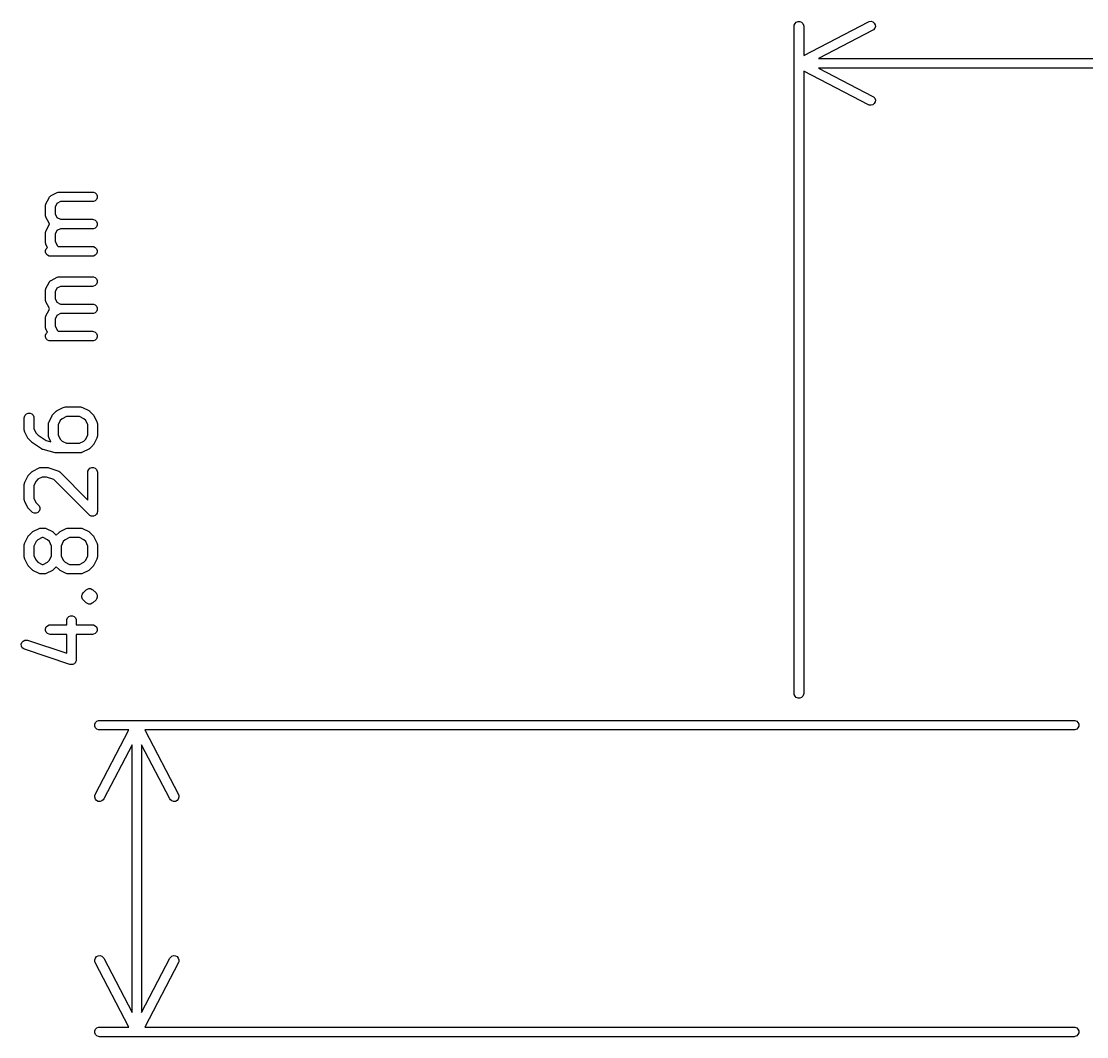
# Model space of a CAD drawing. Header units: inches. Extents: x -0.67 to 1.83, y -0.49 to 2.65.
# Drawn here: x -0.672 to -0.012, y 1.975 to 2.604 of the extents above; entities that cross this region are included whole.
import ezdxf

# ---------------------------------------------------------------- set-up
doc = ezdxf.new("R2010")
doc.units = ezdxf.units.IN
doc.header["$MEASUREMENT"] = 0
doc.layers.add('BLACK', color=250, linetype='CONTINUOUS')

msp = doc.modelspace()

# ---------------------------------------------------------------- linework, layer by layer
at = {"layer": 'BLACK', "linetype": 'CONTINUOUS'}
for p, q in [((-0.19295, 2.60065), (-0.1929, 2.60122)), ((-0.19295, 2.18724), (-0.19295, 2.60065)), ((-0.1929, 2.60122), (-0.19246, 2.60229)), ((-0.19246, 2.60229), (-0.19164, 2.6031)), ((-0.19164, 2.6031), (-0.19058, 2.60354)), ((-0.19058, 2.60354), (-0.18942, 2.60354)), ((-0.18942, 2.60354), (-0.18836, 2.6031)), ((-0.18836, 2.6031), (-0.18754, 2.60229)), ((-0.18754, 2.60229), (-0.1871, 2.60122)), ((-0.1871, 2.60122), (-0.18705, 2.60065)), ((-0.18705, 2.58243), (-0.14701, 2.60327)), ((-0.18705, 2.60065), (-0.18705, 2.58243)), ((-0.14701, 2.60327), (-0.14648, 2.60348)), ((-0.14648, 2.60348), (-0.14533, 2.60358)), ((-0.14533, 2.60358), (-0.14423, 2.60324)), ((-0.14423, 2.60324), (-0.14335, 2.60249)), ((-0.14335, 2.60249), (-0.14281, 2.60147)), ((-0.14271, 2.60033), (-0.14306, 2.59923)), ((-0.14281, 2.60147), (-0.14271, 2.60033)), ((-0.14429, 2.59803), (-0.17793, 2.58051)), ((-0.1438, 2.59834), (-0.14429, 2.59803)), ((-0.14306, 2.59923), (-0.1438, 2.59834)), ((-0.17793, 2.58051), (1.37793, 2.58051)), ((1.37793, 2.57461), (-0.17793, 2.57461)), ((-0.17793, 2.57461), (-0.14429, 2.55709)), ((-0.14701, 2.55185), (-0.18705, 2.57269)), ((-0.18705, 2.57269), (-0.18705, 2.18724)), ((-0.14429, 2.55709), (-0.1438, 2.55677)), ((-0.1438, 2.55677), (-0.14306, 2.55589)), ((-0.14281, 2.55365), (-0.14335, 2.55262)), ((-0.14306, 2.55589), (-0.14271, 2.55479)), ((-0.14271, 2.55479), (-0.14281, 2.55365)), ((-0.14648, 2.55164), (-0.14701, 2.55185)), ((-0.14533, 2.55154), (-0.14648, 2.55164)), ((-0.14423, 2.55188), (-0.14533, 2.55154)), ((-0.14335, 2.55262), (-0.14423, 2.55188)), ((-0.65626, 2.49054), (-0.65438, 2.49429)), ((-0.65438, 2.49429), (-0.65432, 2.49439)), ((-0.65432, 2.49439), (-0.65431, 2.49443)), ((-0.65431, 2.49443), (-0.65426, 2.49449)), ((-0.65426, 2.49449), (-0.65407, 2.49478)), ((-0.65407, 2.49478), (-0.65379, 2.49502)), ((-0.65379, 2.49502), (-0.65355, 2.4953)), ((-0.65355, 2.4953), (-0.65326, 2.49549)), ((-0.65326, 2.49549), (-0.6532, 2.49553)), ((-0.6532, 2.49553), (-0.65316, 2.49555)), ((-0.65316, 2.49555), (-0.65306, 2.49561)), ((-0.65306, 2.49561), (-0.64931, 2.49749)), ((-0.64931, 2.49749), (-0.64877, 2.49769)), ((-0.64877, 2.49769), (-0.64867, 2.4977)), ((-0.64867, 2.4977), (-0.64857, 2.49774)), ((-0.64857, 2.49774), (-0.64799, 2.4978)), ((-0.64799, 2.4978), (-0.62737, 2.4978)), ((-0.62737, 2.4978), (-0.62679, 2.49774)), ((-0.62679, 2.49774), (-0.62573, 2.4973)), ((-0.62573, 2.4973), (-0.62491, 2.49648)), ((-0.62491, 2.49648), (-0.62447, 2.49542)), ((-0.62447, 2.49427), (-0.62491, 2.4932)), ((-0.62447, 2.49542), (-0.62447, 2.49427)), ((-0.65657, 2.48922), (-0.65651, 2.4898)), ((-0.65657, 2.4836), (-0.65657, 2.48922)), ((-0.65651, 2.4898), (-0.65647, 2.48989)), ((-0.65647, 2.48989), (-0.65646, 2.49)), ((-0.65646, 2.49), (-0.65626, 2.49054)), ((-0.64954, 2.49077), (-0.65066, 2.48852)), ((-0.65066, 2.48852), (-0.65066, 2.48429)), ((-0.64729, 2.49189), (-0.64954, 2.49077)), ((-0.62737, 2.49189), (-0.64729, 2.49189)), ((-0.62679, 2.49195), (-0.62737, 2.49189)), ((-0.62573, 2.49239), (-0.62679, 2.49195)), ((-0.62491, 2.4932), (-0.62573, 2.49239)), ((-0.65651, 2.48302), (-0.65657, 2.4836)), ((-0.65647, 2.48292), (-0.65651, 2.48302)), ((-0.65646, 2.48282), (-0.65647, 2.48292)), ((-0.65626, 2.48228), (-0.65646, 2.48282)), ((-0.65438, 2.47853), (-0.65626, 2.48228)), ((-0.65066, 2.48429), (-0.64954, 2.48205)), ((-0.64954, 2.48205), (-0.64729, 2.48092)), ((-0.64729, 2.48092), (-0.62737, 2.48092)), ((-0.62737, 2.48092), (-0.62679, 2.48087)), ((-0.62679, 2.48087), (-0.62573, 2.48043)), ((-0.65626, 2.47367), (-0.65438, 2.47742)), ((-0.65432, 2.47843), (-0.65438, 2.47853)), ((-0.65438, 2.47742), (-0.65432, 2.47751)), ((-0.65431, 2.47838), (-0.65432, 2.47843)), ((-0.65432, 2.47751), (-0.65431, 2.47756)), ((-0.65426, 2.47833), (-0.65431, 2.47838)), ((-0.65431, 2.47756), (-0.65426, 2.47762)), ((-0.65407, 2.47804), (-0.65426, 2.47833)), ((-0.65426, 2.47762), (-0.65407, 2.47791)), ((-0.654, 2.47797), (-0.65407, 2.47804)), ((-0.65407, 2.47791), (-0.654, 2.47797)), ((-0.64954, 2.4739), (-0.65066, 2.47165)), ((-0.64729, 2.47502), (-0.64954, 2.4739)), ((-0.62737, 2.47502), (-0.64729, 2.47502)), ((-0.62679, 2.47508), (-0.62737, 2.47502)), ((-0.62573, 2.47552), (-0.62679, 2.47508)), ((-0.62573, 2.48043), (-0.62491, 2.47961)), ((-0.62491, 2.47633), (-0.62573, 2.47552)), ((-0.62491, 2.47961), (-0.62447, 2.47855)), ((-0.62447, 2.4774), (-0.62491, 2.47633)), ((-0.62447, 2.47855), (-0.62447, 2.4774)), ((-0.65657, 2.47235), (-0.65651, 2.47292)), ((-0.65657, 2.46672), (-0.65657, 2.47235)), ((-0.65651, 2.47292), (-0.65647, 2.47302)), ((-0.65647, 2.47302), (-0.65646, 2.47313)), ((-0.65646, 2.47313), (-0.65626, 2.47367)), ((-0.65066, 2.47165), (-0.65066, 2.46742)), ((-0.65066, 2.46742), (-0.64931, 2.46472)), ((-0.65651, 2.46615), (-0.65657, 2.46672)), ((-0.65647, 2.46605), (-0.65651, 2.46615)), ((-0.65651, 2.46167), (-0.65607, 2.46274)), ((-0.65651, 2.46052), (-0.65651, 2.46167)), ((-0.65646, 2.46594), (-0.65647, 2.46605)), ((-0.65626, 2.4654), (-0.65646, 2.46594)), ((-0.65531, 2.4635), (-0.65626, 2.4654)), ((-0.65607, 2.46274), (-0.65531, 2.4635)), ((-0.64931, 2.46472), (-0.64864, 2.46405)), ((-0.64864, 2.46405), (-0.62737, 2.46405)), ((-0.62737, 2.46405), (-0.62679, 2.46399)), ((-0.62679, 2.46399), (-0.62573, 2.46355)), ((-0.62573, 2.46355), (-0.62491, 2.46274)), ((-0.62491, 2.46274), (-0.62447, 2.46167)), ((-0.62447, 2.46167), (-0.62447, 2.46052)), ((-0.65607, 2.45946), (-0.65651, 2.46052)), ((-0.65526, 2.45864), (-0.65607, 2.45946)), ((-0.65419, 2.4582), (-0.65526, 2.45864)), ((-0.65362, 2.45815), (-0.65419, 2.4582)), ((-0.62737, 2.45815), (-0.65362, 2.45815)), ((-0.62679, 2.4582), (-0.62737, 2.45815)), ((-0.62573, 2.45864), (-0.62679, 2.4582)), ((-0.62491, 2.45946), (-0.62573, 2.45864)), ((-0.62447, 2.46052), (-0.62491, 2.45946)), ((-0.65626, 2.43805), (-0.65438, 2.4418)), ((-0.65438, 2.4418), (-0.65432, 2.44189)), ((-0.65432, 2.44189), (-0.65431, 2.44194)), ((-0.65431, 2.44194), (-0.65426, 2.442)), ((-0.65426, 2.442), (-0.65407, 2.44229)), ((-0.65407, 2.44229), (-0.65379, 2.44253)), ((-0.65379, 2.44253), (-0.65355, 2.44281)), ((-0.65355, 2.44281), (-0.65326, 2.44299)), ((-0.65326, 2.44299), (-0.6532, 2.44304)), ((-0.6532, 2.44304), (-0.65316, 2.44306)), ((-0.65316, 2.44306), (-0.65306, 2.44312)), ((-0.65306, 2.44312), (-0.64931, 2.44499)), ((-0.64931, 2.44499), (-0.64877, 2.4452)), ((-0.64877, 2.4452), (-0.64867, 2.44521)), ((-0.64867, 2.44521), (-0.64857, 2.44525)), ((-0.64857, 2.44525), (-0.64799, 2.4453)), ((-0.64799, 2.4453), (-0.62737, 2.4453)), ((-0.62737, 2.4453), (-0.62679, 2.44525)), ((-0.62679, 2.44525), (-0.62573, 2.44481)), ((-0.62573, 2.44481), (-0.62491, 2.44399)), ((-0.62491, 2.44399), (-0.62447, 2.44293)), ((-0.62447, 2.44177), (-0.62491, 2.44071)), ((-0.62447, 2.44293), (-0.62447, 2.44177)), ((-0.65657, 2.43673), (-0.65651, 2.4373)), ((-0.65657, 2.4311), (-0.65657, 2.43673)), ((-0.65651, 2.4373), (-0.65647, 2.4374)), ((-0.65647, 2.4374), (-0.65646, 2.43751)), ((-0.65646, 2.43751), (-0.65626, 2.43805)), ((-0.64954, 2.43828), (-0.65066, 2.43603)), ((-0.65066, 2.43603), (-0.65066, 2.4318)), ((-0.64729, 2.4394), (-0.64954, 2.43828)), ((-0.62737, 2.4394), (-0.64729, 2.4394)), ((-0.62679, 2.43946), (-0.62737, 2.4394)), ((-0.62573, 2.4399), (-0.62679, 2.43946)), ((-0.62491, 2.44071), (-0.62573, 2.4399)), ((-0.65651, 2.43053), (-0.65657, 2.4311)), ((-0.65647, 2.43043), (-0.65651, 2.43053)), ((-0.65646, 2.43032), (-0.65647, 2.43043)), ((-0.65626, 2.42978), (-0.65646, 2.43032)), ((-0.65438, 2.42603), (-0.65626, 2.42978)), ((-0.65066, 2.4318), (-0.64954, 2.42955)), ((-0.64954, 2.42955), (-0.64729, 2.42843)), ((-0.64729, 2.42843), (-0.62737, 2.42843)), ((-0.62737, 2.42843), (-0.62679, 2.42837)), ((-0.62679, 2.42837), (-0.62573, 2.42793)), ((-0.62573, 2.42793), (-0.62491, 2.42712)), ((-0.65646, 2.42063), (-0.65626, 2.42117)), ((-0.65626, 2.42117), (-0.65438, 2.42492)), ((-0.65432, 2.42594), (-0.65438, 2.42603)), ((-0.65438, 2.42492), (-0.65432, 2.42502)), ((-0.65431, 2.42589), (-0.65432, 2.42594)), ((-0.65432, 2.42502), (-0.65431, 2.42507)), ((-0.65426, 2.42583), (-0.65431, 2.42589)), ((-0.65431, 2.42507), (-0.65426, 2.42512)), ((-0.65407, 2.42554), (-0.65426, 2.42583)), ((-0.65426, 2.42512), (-0.65407, 2.42541)), ((-0.654, 2.42548), (-0.65407, 2.42554)), ((-0.65407, 2.42541), (-0.654, 2.42548)), ((-0.64954, 2.4214), (-0.65066, 2.41916)), ((-0.64729, 2.42253), (-0.64954, 2.4214)), ((-0.62737, 2.42253), (-0.64729, 2.42253)), ((-0.62679, 2.42258), (-0.62737, 2.42253)), ((-0.62573, 2.42302), (-0.62679, 2.42258)), ((-0.62491, 2.42384), (-0.62573, 2.42302)), ((-0.62491, 2.42712), (-0.62447, 2.42605)), ((-0.62447, 2.4249), (-0.62491, 2.42384)), ((-0.62447, 2.42605), (-0.62447, 2.4249)), ((-0.65657, 2.41985), (-0.65651, 2.42043)), ((-0.65657, 2.41423), (-0.65657, 2.41985)), ((-0.65651, 2.42043), (-0.65647, 2.42053)), ((-0.65647, 2.42053), (-0.65646, 2.42063)), ((-0.65066, 2.41916), (-0.65066, 2.41493)), ((-0.65066, 2.41493), (-0.64931, 2.41223)), ((-0.65651, 2.41365), (-0.65657, 2.41423)), ((-0.65647, 2.41356), (-0.65651, 2.41365)), ((-0.65651, 2.40918), (-0.65607, 2.41025)), ((-0.65651, 2.40803), (-0.65651, 2.40918)), ((-0.65607, 2.40696), (-0.65651, 2.40803)), ((-0.65646, 2.41345), (-0.65647, 2.41356)), ((-0.65626, 2.41291), (-0.65646, 2.41345)), ((-0.65531, 2.41101), (-0.65626, 2.41291)), ((-0.65607, 2.41025), (-0.65531, 2.41101)), ((-0.64931, 2.41223), (-0.64864, 2.41156)), ((-0.64864, 2.41156), (-0.62737, 2.41156)), ((-0.62737, 2.41156), (-0.62679, 2.4115)), ((-0.62679, 2.4115), (-0.62573, 2.41106)), ((-0.62573, 2.41106), (-0.62491, 2.41025)), ((-0.62491, 2.41025), (-0.62447, 2.40918)), ((-0.62447, 2.40803), (-0.62491, 2.40696)), ((-0.62447, 2.40918), (-0.62447, 2.40803)), ((-0.65526, 2.40615), (-0.65607, 2.40696)), ((-0.65419, 2.40571), (-0.65526, 2.40615)), ((-0.65362, 2.40565), (-0.65419, 2.40571)), ((-0.62737, 2.40565), (-0.65362, 2.40565)), ((-0.62679, 2.40571), (-0.62737, 2.40565)), ((-0.62573, 2.40615), (-0.62679, 2.40571)), ((-0.62491, 2.40696), (-0.62573, 2.40615)), ((-0.65195, 2.36007), (-0.65008, 2.36195)), ((-0.65008, 2.36195), (-0.64985, 2.36213)), ((-0.64985, 2.36213), (-0.6498, 2.36219)), ((-0.6498, 2.36219), (-0.64971, 2.36225)), ((-0.64971, 2.36225), (-0.64963, 2.36232)), ((-0.64963, 2.36232), (-0.64956, 2.36235)), ((-0.64956, 2.36235), (-0.64931, 2.3625)), ((-0.64931, 2.3625), (-0.64556, 2.36438)), ((-0.64556, 2.36438), (-0.64502, 2.36458)), ((-0.64502, 2.36458), (-0.64492, 2.36459)), ((-0.64492, 2.36459), (-0.64482, 2.36463)), ((-0.64482, 2.36463), (-0.64424, 2.36469)), ((-0.64424, 2.36469), (-0.63487, 2.36469)), ((-0.63487, 2.36469), (-0.63429, 2.36463)), ((-0.63429, 2.36463), (-0.63419, 2.36459)), ((-0.63419, 2.36459), (-0.63409, 2.36458)), ((-0.63409, 2.36458), (-0.63355, 2.36438)), ((-0.63355, 2.36438), (-0.6298, 2.3625)), ((-0.6298, 2.3625), (-0.62955, 2.36235)), ((-0.62955, 2.36235), (-0.62948, 2.36232)), ((-0.62948, 2.36232), (-0.6294, 2.36225)), ((-0.6294, 2.36225), (-0.62931, 2.36219)), ((-0.62931, 2.36219), (-0.62926, 2.36213)), ((-0.62926, 2.36213), (-0.62903, 2.36195)), ((-0.62903, 2.36195), (-0.62716, 2.36007)), ((-0.66969, 2.35799), (-0.66964, 2.35856)), ((-0.66969, 2.35049), (-0.66969, 2.35799)), ((-0.66964, 2.35856), (-0.66919, 2.35963)), ((-0.66919, 2.35963), (-0.66838, 2.36044)), ((-0.66838, 2.36044), (-0.66732, 2.36088)), ((-0.66732, 2.36088), (-0.66616, 2.36088)), ((-0.66616, 2.36088), (-0.6651, 2.36044)), ((-0.6651, 2.36044), (-0.66428, 2.35963)), ((-0.66428, 2.35963), (-0.66384, 2.35856)), ((-0.66384, 2.35856), (-0.66379, 2.35799)), ((-0.66379, 2.35799), (-0.66379, 2.35118)), ((-0.65459, 2.35502), (-0.65438, 2.35556)), ((-0.65438, 2.35556), (-0.65251, 2.35931)), ((-0.65251, 2.35931), (-0.65235, 2.35956)), ((-0.65235, 2.35956), (-0.65232, 2.35963)), ((-0.65232, 2.35963), (-0.65226, 2.35971)), ((-0.65226, 2.35971), (-0.6522, 2.3598)), ((-0.6522, 2.3598), (-0.65214, 2.35985)), ((-0.65214, 2.35985), (-0.65195, 2.36007)), ((-0.64744, 2.35624), (-0.64879, 2.35354)), ((-0.64624, 2.35743), (-0.64744, 2.35624)), ((-0.64355, 2.35878), (-0.64624, 2.35743)), ((-0.63557, 2.35878), (-0.64355, 2.35878)), ((-0.63287, 2.35743), (-0.63557, 2.35878)), ((-0.63167, 2.35624), (-0.63287, 2.35743)), ((-0.63032, 2.35354), (-0.63167, 2.35624)), ((-0.62716, 2.36007), (-0.62697, 2.35985)), ((-0.62697, 2.35985), (-0.62691, 2.3598)), ((-0.62691, 2.3598), (-0.62686, 2.35971)), ((-0.62686, 2.35971), (-0.62679, 2.35963)), ((-0.62679, 2.35963), (-0.62676, 2.35956)), ((-0.62676, 2.35956), (-0.6266, 2.35931)), ((-0.6266, 2.35931), (-0.62473, 2.35556)), ((-0.62473, 2.35556), (-0.62452, 2.35502)), ((-0.66964, 2.34991), (-0.66969, 2.35049)), ((-0.66959, 2.34981), (-0.66964, 2.34991)), ((-0.66959, 2.34971), (-0.66959, 2.34981)), ((-0.66938, 2.34917), (-0.66959, 2.34971)), ((-0.66751, 2.34542), (-0.66938, 2.34917)), ((-0.66379, 2.35118), (-0.66244, 2.34849)), ((-0.65469, 2.35424), (-0.65464, 2.35481)), ((-0.65469, 2.34674), (-0.65469, 2.35424)), ((-0.65464, 2.35481), (-0.6546, 2.35491)), ((-0.6546, 2.35491), (-0.65459, 2.35502)), ((-0.64879, 2.35354), (-0.64879, 2.34743)), ((-0.63032, 2.34743), (-0.63032, 2.35354)), ((-0.62452, 2.35502), (-0.62451, 2.35491)), ((-0.62451, 2.35491), (-0.62447, 2.35481)), ((-0.62447, 2.35481), (-0.62442, 2.35424)), ((-0.62442, 2.35424), (-0.62442, 2.34674)), ((-0.66735, 2.34517), (-0.66751, 2.34542)), ((-0.66732, 2.3451), (-0.66735, 2.34517)), ((-0.66725, 2.34502), (-0.66732, 2.3451)), ((-0.6672, 2.34493), (-0.66725, 2.34502)), ((-0.66714, 2.34488), (-0.6672, 2.34493)), ((-0.66695, 2.34465), (-0.66714, 2.34488)), ((-0.66508, 2.34278), (-0.66695, 2.34465)), ((-0.66508, 2.34277), (-0.66508, 2.34278)), ((-0.66485, 2.34258), (-0.66508, 2.34277)), ((-0.66508, 2.34277), (-0.66508, 2.34277)), ((-0.66463, 2.34241), (-0.66485, 2.34258)), ((-0.659, 2.33866), (-0.66463, 2.34241)), ((-0.66463, 2.34241), (-0.66463, 2.34241)), ((-0.66463, 2.34241), (-0.66463, 2.34241)), ((-0.66244, 2.34849), (-0.66111, 2.34716)), ((-0.66111, 2.34716), (-0.65615, 2.34385)), ((-0.65615, 2.34385), (-0.65324, 2.34312)), ((-0.65464, 2.34616), (-0.65469, 2.34674)), ((-0.6546, 2.34606), (-0.65464, 2.34616)), ((-0.65459, 2.34596), (-0.6546, 2.34606)), ((-0.65438, 2.34542), (-0.65459, 2.34596)), ((-0.65324, 2.34312), (-0.65438, 2.34542)), ((-0.64879, 2.34743), (-0.64744, 2.34474)), ((-0.64744, 2.34474), (-0.64624, 2.34354)), ((-0.64624, 2.34354), (-0.64355, 2.34219)), ((-0.64355, 2.34219), (-0.63557, 2.34219)), ((-0.63557, 2.34219), (-0.63287, 2.34354)), ((-0.63287, 2.34354), (-0.63167, 2.34474)), ((-0.63167, 2.34474), (-0.63032, 2.34743)), ((-0.62473, 2.34542), (-0.6266, 2.34167)), ((-0.62452, 2.34596), (-0.62473, 2.34542)), ((-0.62451, 2.34606), (-0.62452, 2.34596)), ((-0.62447, 2.34616), (-0.62451, 2.34606)), ((-0.62442, 2.34674), (-0.62447, 2.34616)), ((-0.65869, 2.33849), (-0.659, 2.33866)), ((-0.65863, 2.33844), (-0.65869, 2.33849)), ((-0.65856, 2.33842), (-0.65863, 2.33844)), ((-0.65849, 2.33838), (-0.65856, 2.33842)), ((-0.65842, 2.33837), (-0.65849, 2.33838)), ((-0.65808, 2.33825), (-0.65842, 2.33837)), ((-0.65058, 2.33637), (-0.65808, 2.33825)), ((-0.65048, 2.33636), (-0.65058, 2.33637)), ((-0.65044, 2.33634), (-0.65048, 2.33636)), ((-0.65023, 2.33632), (-0.65044, 2.33634)), ((-0.65001, 2.33629), (-0.65023, 2.33632)), ((-0.64997, 2.3363), (-0.65001, 2.33629)), ((-0.64987, 2.33629), (-0.64997, 2.3363)), ((-0.63487, 2.33629), (-0.64987, 2.33629)), ((-0.63429, 2.33634), (-0.63487, 2.33629)), ((-0.63419, 2.33638), (-0.63429, 2.33634)), ((-0.63409, 2.33639), (-0.63419, 2.33638)), ((-0.63355, 2.3366), (-0.63409, 2.33639)), ((-0.6298, 2.33847), (-0.63355, 2.3366)), ((-0.62955, 2.33863), (-0.6298, 2.33847)), ((-0.62948, 2.33866), (-0.62955, 2.33863)), ((-0.6294, 2.33873), (-0.62948, 2.33866)), ((-0.62931, 2.33878), (-0.6294, 2.33873)), ((-0.62926, 2.33884), (-0.62931, 2.33878)), ((-0.62903, 2.33903), (-0.62926, 2.33884)), ((-0.62716, 2.3409), (-0.62903, 2.33903)), ((-0.62697, 2.34113), (-0.62716, 2.3409)), ((-0.62691, 2.34118), (-0.62697, 2.34113)), ((-0.62686, 2.34127), (-0.62691, 2.34118)), ((-0.62679, 2.34135), (-0.62686, 2.34127)), ((-0.62676, 2.34142), (-0.62679, 2.34135)), ((-0.6266, 2.34167), (-0.62676, 2.34142)), ((-0.66732, 2.32213), (-0.66725, 2.32221)), ((-0.66725, 2.32221), (-0.6672, 2.3223)), ((-0.6672, 2.3223), (-0.66714, 2.32235)), ((-0.66714, 2.32235), (-0.66695, 2.32258)), ((-0.66695, 2.32258), (-0.66508, 2.32445)), ((-0.66508, 2.32445), (-0.66485, 2.32464)), ((-0.66485, 2.32464), (-0.6648, 2.3247)), ((-0.6648, 2.3247), (-0.66471, 2.32475)), ((-0.66471, 2.32475), (-0.66463, 2.32482)), ((-0.66463, 2.32482), (-0.66456, 2.32485)), ((-0.66456, 2.32485), (-0.66431, 2.32501)), ((-0.66431, 2.32501), (-0.66056, 2.32688)), ((-0.66056, 2.32688), (-0.66002, 2.32709)), ((-0.66002, 2.32709), (-0.65991, 2.3271)), ((-0.65991, 2.3271), (-0.65982, 2.32714)), ((-0.65982, 2.32714), (-0.65924, 2.32719)), ((-0.65924, 2.32719), (-0.65549, 2.32719)), ((-0.65549, 2.32719), (-0.6552, 2.32716)), ((-0.6552, 2.32716), (-0.65512, 2.32717)), ((-0.65512, 2.32717), (-0.65502, 2.32715)), ((-0.65502, 2.32715), (-0.65491, 2.32714)), ((-0.65491, 2.32714), (-0.65484, 2.32711)), ((-0.65484, 2.32711), (-0.65456, 2.32704)), ((-0.65456, 2.32704), (-0.64893, 2.32517)), ((-0.64893, 2.32517), (-0.6484, 2.32493)), ((-0.6484, 2.32493), (-0.64832, 2.32486)), ((-0.64832, 2.32486), (-0.64823, 2.32482)), ((-0.64823, 2.32482), (-0.64778, 2.32445)), ((-0.64778, 2.32445), (-0.63032, 2.307)), ((-0.63032, 2.32424), (-0.63027, 2.32482)), ((-0.63032, 2.307), (-0.63032, 2.32424)), ((-0.63027, 2.32482), (-0.62982, 2.32588)), ((-0.62982, 2.32588), (-0.62901, 2.3267)), ((-0.62901, 2.3267), (-0.62795, 2.32714)), ((-0.62795, 2.32714), (-0.62679, 2.32714)), ((-0.62679, 2.32714), (-0.62573, 2.3267)), ((-0.62573, 2.3267), (-0.62491, 2.32588)), ((-0.62491, 2.32588), (-0.62447, 2.32482)), ((-0.62447, 2.32482), (-0.62442, 2.32424)), ((-0.62442, 2.32424), (-0.62442, 2.29987)), ((-0.66969, 2.31674), (-0.66964, 2.31732)), ((-0.66969, 2.30737), (-0.66969, 2.31674)), ((-0.66964, 2.31732), (-0.66959, 2.31742)), ((-0.66959, 2.31752), (-0.66938, 2.31806)), ((-0.66959, 2.31742), (-0.66959, 2.31752)), ((-0.66938, 2.31806), (-0.66751, 2.32181)), ((-0.66751, 2.32181), (-0.66735, 2.32206)), ((-0.66735, 2.32206), (-0.66732, 2.32213)), ((-0.66244, 2.31874), (-0.66379, 2.31604)), ((-0.66379, 2.31604), (-0.66379, 2.30806)), ((-0.66124, 2.31994), (-0.66244, 2.31874)), ((-0.65854, 2.32129), (-0.66124, 2.31994)), ((-0.65597, 2.32129), (-0.65854, 2.32129)), ((-0.65146, 2.31979), (-0.65597, 2.32129)), ((-0.62946, 2.29778), (-0.65146, 2.31979)), ((-0.66964, 2.30679), (-0.66969, 2.30737)), ((-0.66959, 2.30669), (-0.66964, 2.30679)), ((-0.66959, 2.30659), (-0.66959, 2.30669)), ((-0.66938, 2.30605), (-0.66959, 2.30659)), ((-0.66751, 2.3023), (-0.66938, 2.30605)), ((-0.66379, 2.30806), (-0.66244, 2.30537)), ((-0.66244, 2.30537), (-0.6609, 2.30383)), ((-0.6609, 2.30383), (-0.66053, 2.30338)), ((-0.66053, 2.30338), (-0.66009, 2.30232)), ((-0.66735, 2.30205), (-0.66751, 2.3023)), ((-0.66732, 2.30198), (-0.66735, 2.30205)), ((-0.66725, 2.3019), (-0.66732, 2.30198)), ((-0.6672, 2.30181), (-0.66725, 2.3019)), ((-0.66714, 2.30176), (-0.6672, 2.30181)), ((-0.66695, 2.30153), (-0.66714, 2.30176)), ((-0.66508, 2.29966), (-0.66695, 2.30153)), ((-0.66463, 2.29929), (-0.66508, 2.29966)), ((-0.66357, 2.29885), (-0.66463, 2.29929)), ((-0.66241, 2.29885), (-0.66357, 2.29885)), ((-0.66135, 2.29929), (-0.66241, 2.29885)), ((-0.66053, 2.3001), (-0.66135, 2.29929)), ((-0.66009, 2.30117), (-0.66053, 2.3001)), ((-0.66009, 2.30232), (-0.66009, 2.30117)), ((-0.62901, 2.29741), (-0.62946, 2.29778)), ((-0.62826, 2.2971), (-0.62901, 2.29741)), ((-0.62795, 2.29697), (-0.62826, 2.2971)), ((-0.62679, 2.29697), (-0.62795, 2.29697)), ((-0.62795, 2.29697), (-0.62795, 2.29697)), ((-0.62573, 2.29741), (-0.62679, 2.29697)), ((-0.62491, 2.29823), (-0.62573, 2.29741)), ((-0.6246, 2.29898), (-0.62491, 2.29823)), ((-0.62447, 2.29929), (-0.6246, 2.29898)), ((-0.62442, 2.29987), (-0.62447, 2.29929)), ((-0.66431, 2.28751), (-0.66056, 2.28939)), ((-0.66056, 2.28939), (-0.66002, 2.28959)), ((-0.66002, 2.28959), (-0.65991, 2.2896)), ((-0.65991, 2.2896), (-0.65982, 2.28964)), ((-0.65982, 2.28964), (-0.65924, 2.2897)), ((-0.65924, 2.2897), (-0.65737, 2.2897)), ((-0.65737, 2.2897), (-0.65679, 2.28964)), ((-0.65679, 2.28964), (-0.65669, 2.2896)), ((-0.65669, 2.2896), (-0.65659, 2.28959)), ((-0.65659, 2.28959), (-0.65605, 2.28939)), ((-0.65605, 2.28939), (-0.6523, 2.28751)), ((-0.64744, 2.28751), (-0.64369, 2.28939)), ((-0.64369, 2.28939), (-0.64315, 2.28959)), ((-0.64315, 2.28959), (-0.64304, 2.2896)), ((-0.64304, 2.2896), (-0.64294, 2.28964)), ((-0.64294, 2.28964), (-0.64237, 2.2897)), ((-0.64237, 2.2897), (-0.63487, 2.2897)), ((-0.63487, 2.2897), (-0.63429, 2.28964)), ((-0.63429, 2.28964), (-0.63419, 2.2896)), ((-0.63419, 2.2896), (-0.63409, 2.28959)), ((-0.63409, 2.28959), (-0.63355, 2.28939)), ((-0.63355, 2.28939), (-0.6298, 2.28751)), ((-0.66938, 2.28057), (-0.66751, 2.28432)), ((-0.66751, 2.28432), (-0.66735, 2.28456)), ((-0.66735, 2.28456), (-0.66732, 2.28464)), ((-0.66732, 2.28464), (-0.66725, 2.28472)), ((-0.66725, 2.28472), (-0.6672, 2.28481)), ((-0.6672, 2.28481), (-0.66714, 2.28486)), ((-0.66714, 2.28486), (-0.66695, 2.28508)), ((-0.66695, 2.28508), (-0.66508, 2.28696)), ((-0.66508, 2.28696), (-0.66485, 2.28714)), ((-0.66485, 2.28714), (-0.6648, 2.2872)), ((-0.6648, 2.2872), (-0.66471, 2.28726)), ((-0.66471, 2.28726), (-0.66463, 2.28733)), ((-0.66463, 2.28733), (-0.66456, 2.28736)), ((-0.66456, 2.28736), (-0.66431, 2.28751)), ((-0.65854, 2.28379), (-0.66124, 2.28244)), ((-0.65806, 2.28379), (-0.65854, 2.28379)), ((-0.65537, 2.28244), (-0.65806, 2.28379)), ((-0.6523, 2.28751), (-0.65205, 2.28736)), ((-0.65205, 2.28736), (-0.65198, 2.28733)), ((-0.65198, 2.28733), (-0.65189, 2.28726)), ((-0.65189, 2.28726), (-0.65181, 2.2872)), ((-0.65181, 2.2872), (-0.65175, 2.28714)), ((-0.65175, 2.28714), (-0.65153, 2.28696)), ((-0.65153, 2.28696), (-0.64987, 2.2853)), ((-0.64987, 2.2853), (-0.6482, 2.28696)), ((-0.6482, 2.28696), (-0.64798, 2.28714)), ((-0.64798, 2.28714), (-0.64793, 2.2872)), ((-0.64793, 2.2872), (-0.64784, 2.28726)), ((-0.64784, 2.28726), (-0.64776, 2.28733)), ((-0.64776, 2.28733), (-0.64769, 2.28736)), ((-0.64769, 2.28736), (-0.64744, 2.28751)), ((-0.64167, 2.28379), (-0.64437, 2.28244)), ((-0.63557, 2.28379), (-0.64167, 2.28379)), ((-0.63287, 2.28244), (-0.63557, 2.28379)), ((-0.6298, 2.28751), (-0.62955, 2.28736)), ((-0.62955, 2.28736), (-0.62948, 2.28733)), ((-0.62948, 2.28733), (-0.6294, 2.28726)), ((-0.6294, 2.28726), (-0.62931, 2.2872)), ((-0.62931, 2.2872), (-0.62926, 2.28714)), ((-0.62926, 2.28714), (-0.62903, 2.28696)), ((-0.62903, 2.28696), (-0.62716, 2.28508)), ((-0.62716, 2.28508), (-0.62697, 2.28486)), ((-0.62697, 2.28486), (-0.62691, 2.28481)), ((-0.62691, 2.28481), (-0.62686, 2.28472)), ((-0.62686, 2.28472), (-0.62679, 2.28464)), ((-0.62679, 2.28464), (-0.62676, 2.28456)), ((-0.62676, 2.28456), (-0.6266, 2.28432)), ((-0.6266, 2.28432), (-0.62473, 2.28057)), ((-0.66969, 2.27925), (-0.66964, 2.27982)), ((-0.66969, 2.27175), (-0.66969, 2.27925)), ((-0.66964, 2.27982), (-0.66959, 2.27992)), ((-0.66959, 2.28003), (-0.66938, 2.28057)), ((-0.66959, 2.27992), (-0.66959, 2.28003)), ((-0.66244, 2.28125), (-0.66379, 2.27855)), ((-0.66379, 2.27855), (-0.66379, 2.27244)), ((-0.66124, 2.28244), (-0.66244, 2.28125)), ((-0.65417, 2.28125), (-0.65537, 2.28244)), ((-0.65282, 2.27855), (-0.65417, 2.28125)), ((-0.65282, 2.27244), (-0.65282, 2.27855)), ((-0.64557, 2.28125), (-0.64691, 2.27855)), ((-0.64691, 2.27855), (-0.64691, 2.27244)), ((-0.64437, 2.28244), (-0.64557, 2.28125)), ((-0.63167, 2.28125), (-0.63287, 2.28244)), ((-0.63032, 2.27855), (-0.63167, 2.28125)), ((-0.63032, 2.27244), (-0.63032, 2.27855)), ((-0.62473, 2.28057), (-0.62452, 2.28003)), ((-0.62452, 2.28003), (-0.62451, 2.27992)), ((-0.62451, 2.27992), (-0.62447, 2.27982)), ((-0.62447, 2.27982), (-0.62442, 2.27925)), ((-0.62442, 2.27925), (-0.62442, 2.27175)), ((-0.66964, 2.27117), (-0.66969, 2.27175)), ((-0.66959, 2.27107), (-0.66964, 2.27117)), ((-0.66959, 2.27097), (-0.66959, 2.27107)), ((-0.66938, 2.27043), (-0.66959, 2.27097)), ((-0.66751, 2.26668), (-0.66938, 2.27043)), ((-0.66379, 2.27244), (-0.66244, 2.26975)), ((-0.66244, 2.26975), (-0.66124, 2.26855)), ((-0.65537, 2.26855), (-0.65417, 2.26975)), ((-0.65417, 2.26975), (-0.65282, 2.27244)), ((-0.64691, 2.27244), (-0.64557, 2.26975)), ((-0.64557, 2.26975), (-0.64437, 2.26855)), ((-0.63287, 2.26855), (-0.63167, 2.26975)), ((-0.63167, 2.26975), (-0.63032, 2.27244)), ((-0.62473, 2.27043), (-0.6266, 2.26668)), ((-0.62452, 2.27097), (-0.62473, 2.27043)), ((-0.62451, 2.27107), (-0.62452, 2.27097)), ((-0.62447, 2.27117), (-0.62451, 2.27107)), ((-0.62442, 2.27175), (-0.62447, 2.27117)), ((-0.66735, 2.26643), (-0.66751, 2.26668)), ((-0.66732, 2.26636), (-0.66735, 2.26643)), ((-0.66725, 2.26628), (-0.66732, 2.26636)), ((-0.6672, 2.26619), (-0.66725, 2.26628)), ((-0.66714, 2.26614), (-0.6672, 2.26619)), ((-0.66695, 2.26591), (-0.66714, 2.26614)), ((-0.66508, 2.26404), (-0.66695, 2.26591)), ((-0.66485, 2.26385), (-0.66508, 2.26404)), ((-0.6648, 2.26379), (-0.66485, 2.26385)), ((-0.66471, 2.26373), (-0.6648, 2.26379)), ((-0.66463, 2.26367), (-0.66471, 2.26373)), ((-0.66456, 2.26364), (-0.66463, 2.26367)), ((-0.66431, 2.26348), (-0.66456, 2.26364)), ((-0.66056, 2.26161), (-0.66431, 2.26348)), ((-0.66124, 2.26855), (-0.65854, 2.2672)), ((-0.65854, 2.2672), (-0.65806, 2.2672)), ((-0.65806, 2.2672), (-0.65537, 2.26855)), ((-0.6523, 2.26348), (-0.65605, 2.26161)), ((-0.65205, 2.26364), (-0.6523, 2.26348)), ((-0.65198, 2.26367), (-0.65205, 2.26364)), ((-0.65189, 2.26373), (-0.65198, 2.26367)), ((-0.65181, 2.26379), (-0.65189, 2.26373)), ((-0.65175, 2.26385), (-0.65181, 2.26379)), ((-0.65153, 2.26404), (-0.65175, 2.26385)), ((-0.64987, 2.2657), (-0.65153, 2.26404)), ((-0.6482, 2.26404), (-0.64987, 2.2657)), ((-0.64798, 2.26385), (-0.6482, 2.26404)), ((-0.64793, 2.26379), (-0.64798, 2.26385)), ((-0.64784, 2.26373), (-0.64793, 2.26379)), ((-0.64776, 2.26367), (-0.64784, 2.26373)), ((-0.64769, 2.26364), (-0.64776, 2.26367)), ((-0.64744, 2.26348), (-0.64769, 2.26364)), ((-0.64369, 2.26161), (-0.64744, 2.26348)), ((-0.64437, 2.26855), (-0.64167, 2.2672)), ((-0.64167, 2.2672), (-0.63557, 2.2672)), ((-0.63557, 2.2672), (-0.63287, 2.26855)), ((-0.6298, 2.26348), (-0.63355, 2.26161)), ((-0.62955, 2.26364), (-0.6298, 2.26348)), ((-0.62948, 2.26367), (-0.62955, 2.26364)), ((-0.6294, 2.26373), (-0.62948, 2.26367)), ((-0.62931, 2.26379), (-0.6294, 2.26373)), ((-0.62926, 2.26385), (-0.62931, 2.26379)), ((-0.62903, 2.26404), (-0.62926, 2.26385)), ((-0.62716, 2.26591), (-0.62903, 2.26404)), ((-0.62697, 2.26614), (-0.62716, 2.26591)), ((-0.62691, 2.26619), (-0.62697, 2.26614)), ((-0.62686, 2.26628), (-0.62691, 2.26619)), ((-0.62679, 2.26636), (-0.62686, 2.26628)), ((-0.62676, 2.26643), (-0.62679, 2.26636)), ((-0.6266, 2.26668), (-0.62676, 2.26643)), ((-0.66002, 2.2614), (-0.66056, 2.26161)), ((-0.65991, 2.26139), (-0.66002, 2.2614)), ((-0.65982, 2.26135), (-0.65991, 2.26139)), ((-0.65924, 2.2613), (-0.65982, 2.26135)), ((-0.65737, 2.2613), (-0.65924, 2.2613)), ((-0.65679, 2.26135), (-0.65737, 2.2613)), ((-0.65669, 2.26139), (-0.65679, 2.26135)), ((-0.65659, 2.2614), (-0.65669, 2.26139)), ((-0.65605, 2.26161), (-0.65659, 2.2614)), ((-0.64315, 2.2614), (-0.64369, 2.26161)), ((-0.64304, 2.26139), (-0.64315, 2.2614)), ((-0.64294, 2.26135), (-0.64304, 2.26139)), ((-0.64237, 2.2613), (-0.64294, 2.26135)), ((-0.63487, 2.2613), (-0.64237, 2.2613)), ((-0.63429, 2.26135), (-0.63487, 2.2613)), ((-0.63419, 2.26139), (-0.63429, 2.26135)), ((-0.63409, 2.2614), (-0.63419, 2.26139)), ((-0.63355, 2.26161), (-0.63409, 2.2614)), ((-0.63321, 2.24946), (-0.63133, 2.25134)), ((-0.63133, 2.25134), (-0.63088, 2.25171)), ((-0.63088, 2.25171), (-0.62982, 2.25215)), ((-0.62982, 2.25215), (-0.62867, 2.25215)), ((-0.62867, 2.25215), (-0.6276, 2.25171)), ((-0.6276, 2.25171), (-0.6276, 2.25171)), ((-0.6276, 2.25171), (-0.62716, 2.25134)), ((-0.62716, 2.25134), (-0.62528, 2.24946)), ((-0.63401, 2.24795), (-0.63372, 2.24867)), ((-0.63401, 2.2468), (-0.63401, 2.24795)), ((-0.63357, 2.24573), (-0.63401, 2.2468)), ((-0.63372, 2.24867), (-0.63357, 2.24902)), ((-0.63357, 2.24902), (-0.63321, 2.24946)), ((-0.63357, 2.24902), (-0.63357, 2.24902)), ((-0.63321, 2.24529), (-0.63357, 2.24573)), ((-0.63357, 2.24573), (-0.63357, 2.24573)), ((-0.63133, 2.24341), (-0.63321, 2.24529)), ((-0.63088, 2.24305), (-0.63133, 2.24341)), ((-0.62982, 2.2426), (-0.63088, 2.24305)), ((-0.6276, 2.24305), (-0.62867, 2.2426)), ((-0.62716, 2.24341), (-0.6276, 2.24305)), ((-0.62528, 2.24529), (-0.62716, 2.24341)), ((-0.62528, 2.24946), (-0.62491, 2.24902)), ((-0.62491, 2.24573), (-0.62528, 2.24529)), ((-0.62491, 2.24902), (-0.62477, 2.24867)), ((-0.62447, 2.2468), (-0.62491, 2.24573)), ((-0.62477, 2.24867), (-0.62447, 2.24795)), ((-0.62447, 2.24795), (-0.62447, 2.2468)), ((-0.62867, 2.2426), (-0.62982, 2.2426)), ((-0.64345, 2.23238), (-0.64339, 2.23295)), ((-0.64345, 2.22971), (-0.64345, 2.23238)), ((-0.64339, 2.23295), (-0.64295, 2.23402)), ((-0.64295, 2.23402), (-0.64213, 2.23483)), ((-0.64213, 2.23483), (-0.64107, 2.23527)), ((-0.64107, 2.23527), (-0.63992, 2.23527)), ((-0.63992, 2.23527), (-0.63885, 2.23483)), ((-0.63885, 2.23483), (-0.63804, 2.23402)), ((-0.63804, 2.23402), (-0.6376, 2.23295)), ((-0.6376, 2.23295), (-0.63754, 2.23238)), ((-0.63754, 2.23238), (-0.63754, 2.22971)), ((-0.65651, 2.22733), (-0.65607, 2.22839)), ((-0.65651, 2.22618), (-0.65651, 2.22733)), ((-0.65607, 2.22511), (-0.65651, 2.22618)), ((-0.65607, 2.22839), (-0.65526, 2.22921)), ((-0.65526, 2.2243), (-0.65607, 2.22511)), ((-0.65526, 2.22921), (-0.65419, 2.22965)), ((-0.65419, 2.22386), (-0.65526, 2.2243)), ((-0.65419, 2.22965), (-0.65362, 2.22971)), ((-0.65362, 2.2238), (-0.65419, 2.22386)), ((-0.65362, 2.22971), (-0.64345, 2.22971)), ((-0.64345, 2.2238), (-0.65362, 2.2238)), ((-0.64345, 2.2121), (-0.64345, 2.2238)), ((-0.63754, 2.22971), (-0.62737, 2.22971)), ((-0.62737, 2.2238), (-0.63754, 2.2238)), ((-0.63754, 2.2238), (-0.63754, 2.20801)), ((-0.62737, 2.22971), (-0.62679, 2.22965)), ((-0.62679, 2.22386), (-0.62737, 2.2238)), ((-0.62679, 2.22965), (-0.62573, 2.22921)), ((-0.62573, 2.2243), (-0.62679, 2.22386)), ((-0.62573, 2.22921), (-0.62491, 2.22839)), ((-0.62491, 2.22511), (-0.62573, 2.2243)), ((-0.62491, 2.22839), (-0.62447, 2.22733)), ((-0.62447, 2.22618), (-0.62491, 2.22511)), ((-0.62447, 2.22733), (-0.62447, 2.22618)), ((-0.67154, 2.21775), (-0.67118, 2.21884)), ((-0.67146, 2.2166), (-0.67154, 2.21775)), ((-0.67118, 2.21884), (-0.67042, 2.21971)), ((-0.67042, 2.21971), (-0.66939, 2.22023)), ((-0.66939, 2.22023), (-0.66824, 2.22031)), ((-0.66824, 2.22031), (-0.66768, 2.22018)), ((-0.66768, 2.22018), (-0.64345, 2.2121)), ((-0.67095, 2.21557), (-0.67146, 2.2166)), ((-0.67008, 2.21481), (-0.67095, 2.21557)), ((-0.66955, 2.21458), (-0.67008, 2.21481)), ((-0.64143, 2.2052), (-0.66955, 2.21458)), ((-0.64114, 2.20514), (-0.64143, 2.2052)), ((-0.64107, 2.20511), (-0.64114, 2.20514)), ((-0.64101, 2.20511), (-0.64107, 2.20511)), ((-0.64086, 2.20508), (-0.64101, 2.20511)), ((-0.64039, 2.20511), (-0.64086, 2.20508)), ((-0.63992, 2.20511), (-0.64039, 2.20511)), ((-0.63982, 2.20515), (-0.63992, 2.20511)), ((-0.63971, 2.20516), (-0.63982, 2.20515)), ((-0.63929, 2.20537), (-0.63971, 2.20516)), ((-0.63885, 2.20555), (-0.63929, 2.20537)), ((-0.63878, 2.20563), (-0.63885, 2.20555)), ((-0.63868, 2.20567), (-0.63878, 2.20563)), ((-0.63837, 2.20603), (-0.63868, 2.20567)), ((-0.63804, 2.20636), (-0.63837, 2.20603)), ((-0.638, 2.20646), (-0.63804, 2.20636)), ((-0.63793, 2.20654), (-0.638, 2.20646)), ((-0.63778, 2.20699), (-0.63793, 2.20654)), ((-0.6376, 2.20743), (-0.63778, 2.20699)), ((-0.63758, 2.20758), (-0.6376, 2.20743)), ((-0.63756, 2.20764), (-0.63758, 2.20758)), ((-0.63754, 2.20801), (-0.63757, 2.20771)), ((-0.63757, 2.20771), (-0.63756, 2.20764)), ((-0.1929, 2.18667), (-0.19295, 2.18724)), ((-0.19246, 2.1856), (-0.1929, 2.18667)), ((-0.19164, 2.18479), (-0.19246, 2.1856)), ((-0.19058, 2.18435), (-0.19164, 2.18479)), ((-0.18942, 2.18435), (-0.19058, 2.18435)), ((-0.18836, 2.18479), (-0.18942, 2.18435)), ((-0.18754, 2.1856), (-0.18836, 2.18479)), ((-0.1871, 2.18667), (-0.18754, 2.1856)), ((-0.18705, 2.18724), (-0.1871, 2.18667)), ((-0.62473, 2.17001), (-0.62366, 2.17046)), ((-0.62366, 2.17046), (-0.62309, 2.17051)), ((-0.62309, 2.17051), (-0.01969, 2.17051)), ((-0.01969, 2.17051), (-0.01911, 2.17046)), ((-0.01911, 2.17046), (-0.01804, 2.17001)), ((-0.62598, 2.16814), (-0.62554, 2.1692)), ((-0.62598, 2.16698), (-0.62598, 2.16814)), ((-0.62554, 2.16592), (-0.62598, 2.16698)), ((-0.62571, 2.12457), (-0.60487, 2.16461)), ((-0.62554, 2.1692), (-0.62473, 2.17001)), ((-0.62473, 2.1651), (-0.62554, 2.16592)), ((-0.62366, 2.16466), (-0.62473, 2.1651)), ((-0.62309, 2.16461), (-0.62366, 2.16466)), ((-0.60487, 2.16461), (-0.62309, 2.16461)), ((-0.01969, 2.16461), (-0.59513, 2.16461)), ((-0.59513, 2.16461), (-0.57429, 2.12457)), ((-0.01911, 2.16466), (-0.01969, 2.16461)), ((-0.01804, 2.1651), (-0.01911, 2.16466)), ((-0.01804, 2.17001), (-0.01723, 2.1692)), ((-0.01723, 2.16592), (-0.01804, 2.1651)), ((-0.01723, 2.1692), (-0.01679, 2.16814)), ((-0.01679, 2.16698), (-0.01723, 2.16592)), ((-0.01679, 2.16814), (-0.01679, 2.16698)), ((-0.60295, 2.15549), (-0.62047, 2.12185)), ((-0.60295, 1.98963), (-0.60295, 2.15549)), ((-0.57953, 2.12185), (-0.59705, 2.15549)), ((-0.59705, 2.15549), (-0.59705, 1.98963)), ((-0.62592, 2.12403), (-0.62571, 2.12457)), ((-0.57429, 2.12457), (-0.57408, 2.12403)), ((-0.62602, 2.12289), (-0.62592, 2.12403)), ((-0.62568, 2.12179), (-0.62602, 2.12289)), ((-0.62494, 2.12091), (-0.62568, 2.12179)), ((-0.62391, 2.12037), (-0.62494, 2.12091)), ((-0.62277, 2.12027), (-0.62391, 2.12037)), ((-0.62167, 2.12062), (-0.62277, 2.12027)), ((-0.62078, 2.12136), (-0.62167, 2.12062)), ((-0.62047, 2.12185), (-0.62078, 2.12136)), ((-0.57922, 2.12136), (-0.57953, 2.12185)), ((-0.57833, 2.12062), (-0.57922, 2.12136)), ((-0.57723, 2.12027), (-0.57833, 2.12062)), ((-0.57609, 2.12037), (-0.57723, 2.12027)), ((-0.57506, 2.12091), (-0.57609, 2.12037)), ((-0.57432, 2.12179), (-0.57506, 2.12091)), ((-0.57398, 2.12289), (-0.57432, 2.12179)), ((-0.57408, 2.12403), (-0.57398, 2.12289)), ((-0.62602, 2.02223), (-0.62568, 2.02333)), ((-0.62592, 2.02108), (-0.62602, 2.02223)), ((-0.62571, 2.02055), (-0.62592, 2.02108)), ((-0.60487, 1.98051), (-0.62571, 2.02055)), ((-0.62568, 2.02333), (-0.62494, 2.02421)), ((-0.62494, 2.02421), (-0.62391, 2.02474)), ((-0.62391, 2.02474), (-0.62277, 2.02484)), ((-0.62277, 2.02484), (-0.62167, 2.0245)), ((-0.62167, 2.0245), (-0.62078, 2.02376)), ((-0.62078, 2.02376), (-0.62047, 2.02327)), ((-0.62047, 2.02327), (-0.60295, 1.98963)), ((-0.59705, 1.98963), (-0.57953, 2.02327)), ((-0.57429, 2.02055), (-0.59513, 1.98051)), ((-0.57953, 2.02327), (-0.57922, 2.02376)), ((-0.57922, 2.02376), (-0.57833, 2.0245)), ((-0.57833, 2.0245), (-0.57723, 2.02484)), ((-0.57723, 2.02484), (-0.57609, 2.02474)), ((-0.57609, 2.02474), (-0.57506, 2.02421)), ((-0.57506, 2.02421), (-0.57432, 2.02333)), ((-0.57432, 2.02333), (-0.57398, 2.02223)), ((-0.57408, 2.02108), (-0.57429, 2.02055)), ((-0.57398, 2.02223), (-0.57408, 2.02108)), ((-0.62598, 1.97814), (-0.62554, 1.9792)), ((-0.62554, 1.9792), (-0.62473, 1.98001)), ((-0.62473, 1.98001), (-0.62366, 1.98046)), ((-0.62366, 1.98046), (-0.62309, 1.98051)), ((-0.62309, 1.98051), (-0.60487, 1.98051)), ((-0.59513, 1.98051), (-0.01969, 1.98051)), ((-0.01969, 1.98051), (-0.01911, 1.98046)), ((-0.01911, 1.98046), (-0.01804, 1.98001)), ((-0.01804, 1.98001), (-0.01723, 1.9792)), ((-0.01723, 1.9792), (-0.01679, 1.97814)), ((-0.62598, 1.97698), (-0.62598, 1.97814)), ((-0.62554, 1.97592), (-0.62598, 1.97698)), ((-0.62473, 1.9751), (-0.62554, 1.97592)), ((-0.62366, 1.97466), (-0.62473, 1.9751)), ((-0.62309, 1.97461), (-0.62366, 1.97466)), ((-0.01969, 1.97461), (-0.62309, 1.97461)), ((-0.01911, 1.97466), (-0.01969, 1.97461)), ((-0.01804, 1.9751), (-0.01911, 1.97466)), ((-0.01723, 1.97592), (-0.01804, 1.9751)), ((-0.01679, 1.97698), (-0.01723, 1.97592)), ((-0.01679, 1.97814), (-0.01679, 1.97698))]:
    msp.add_line(p, q, dxfattribs=at)

doc.saveas('drawing.dxf')
